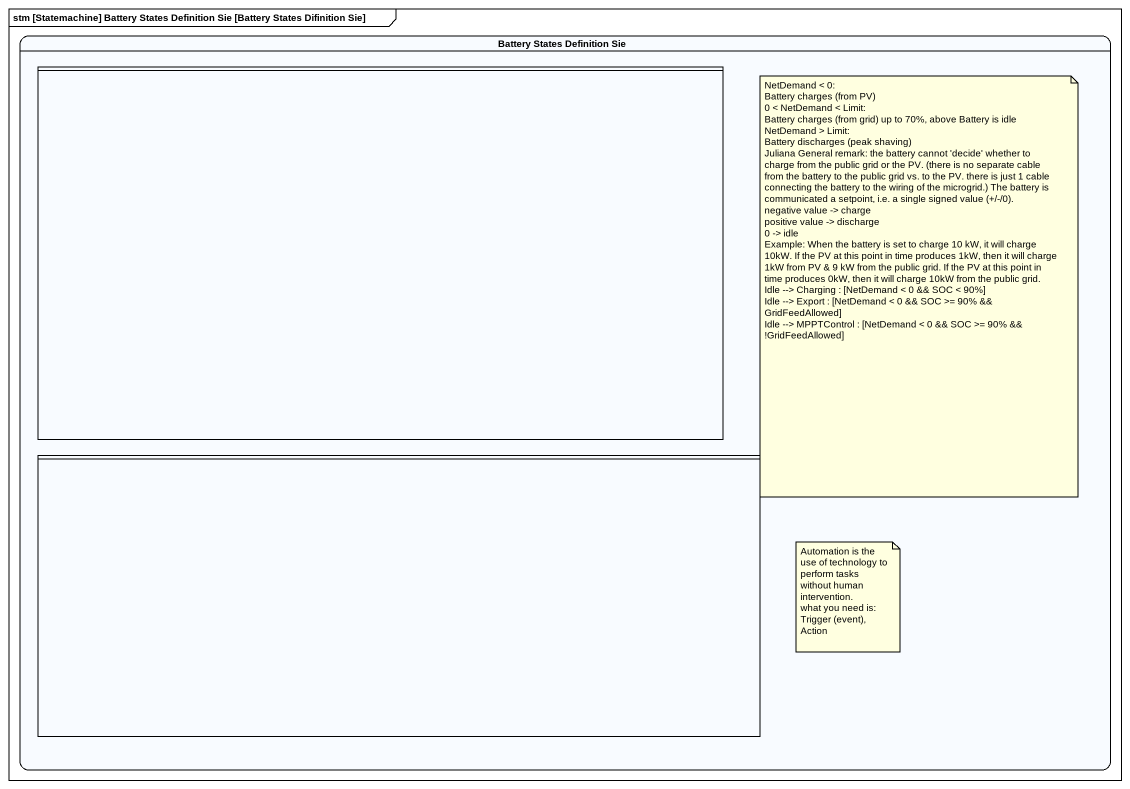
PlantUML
@startuml
mainframe stm [Statemachine] Battery States Definition Sie [Battery States Difinition Sie]
hide empty description
state "Battery States Definition Sie" as Battery_States_Definition {
  state " " as lane1 <<partition>>
  state " " as lane2 <<partition>>
}
note as N1
  NetDemand < 0:
  Battery charges (from PV)
  0 < NetDemand < Limit:
  Battery charges (from grid) up to 70%, above Battery is idle
  NetDemand > Limit:
  Battery discharges (peak shaving)
  Juliana General remark: the battery cannot 'decide' whether to charge from the public grid or the PV. (there is no separate cable from the battery to the public grid vs. to the PV. there is just 1 cable connecting the battery to the wiring of the microgrid.) The battery is communicated a setpoint, i.e. a single signed value (+/-/0).
  negative value -> charge
  positive value -> discharge
  0 -> idle
  Example: When the battery is set to charge 10 kW, it will charge 10kW. If the PV at this point in time produces 1kW, then it will charge 1kW from PV & 9 kW from the public grid. If the PV at this point in time produces 0kW, then it will charge 10kW from the public grid.
  Idle --> Charging : [NetDemand < 0 && SOC < 90%]
  Idle --> Export : [NetDemand < 0 && SOC >= 90% && GridFeedAllowed]
  Idle --> MPPTControl : [NetDemand < 0 && SOC >= 90% && !GridFeedAllowed]
end note
note as N2
  Automation is the use of technology to perform tasks without human intervention.
  what you need is: Trigger (event), Action
end note
@enduml
